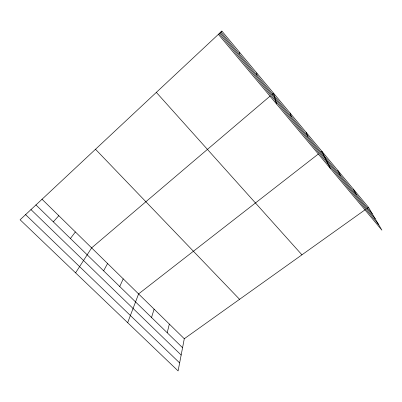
<?xml version="1.0" encoding="UTF-8"?>
<svg xmlns="http://www.w3.org/2000/svg" width="402" height="402" viewBox="0 0 402 402"><rect width="100%" height="100%" fill="white"/><g stroke="black" fill="none" stroke-linecap="round" stroke-linejoin="round"><path stroke-width="0.6" d="M239.19 53.898L239.507 52.245M365.458 209.522L184.292 338.74L178.101 370.92L20.1 219.773L221.899 31.08L368.508 207.342L381.9 230.155L218.537 34.537L221.899 31.08M167.197 332.74L169.342 324.082M151.529 317.479L154.112 309.143M127.67 322.675L138.584 293.917L318.464 153.921M119.736 286.52L123.228 278.862M103.615 270.822L107.58 263.521M75.586 272.852L91.636 247.883L270.219 95.998M70.42 238.492L75.385 231.949M53.32 221.839L58.813 215.698M272.119 94.385L273.546 93.174L276.521 103.972M320.897 152.026L321.871 151.268L330.343 168.418M366.986 208.432L368.508 207.342M25.557 214.608L179.639 362.921M30.914 209.542L181.156 355.036M35.873 204.849L182.568 347.71M41.919 199.131L184.292 338.74M95.415 149.182L239.567 299.314M156.298 92.334L301.932 254.828M219.386 33.662L378.538 224.427M220.979 32.029L372.202 213.638M220.216 32.808L375.242 218.814M353.298 189.056L356.559 194.849M337.755 170.368L340.564 175.639M306.113 132.323L307.957 136.484M290.008 112.962L291.349 116.54M256.717 72.938L256.978 75.259"/></g></svg>
